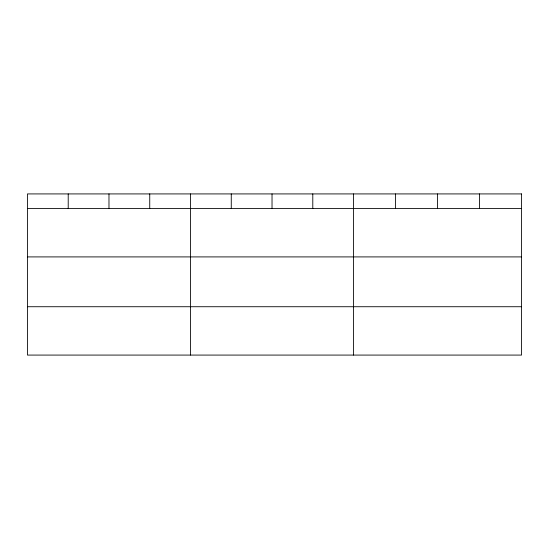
<?xml version="1.0" encoding="UTF-8"?>
<svg xmlns="http://www.w3.org/2000/svg" width="549" height="549" viewBox="0 0 549 549"><rect width="100%" height="100%" fill="white"/><g stroke="black" fill="none" stroke-linecap="round" stroke-linejoin="round"><path stroke-width="0.82" d="M27.45 208.558L521.55 208.558M27.45 256.911L521.55 256.911M27.45 306.726L521.55 306.726M479.551 193.921L479.551 208.558M437.553 193.921L437.553 208.558M395.555 193.921L395.555 208.558M353.556 193.921L353.556 355.079M312.793 193.921L312.793 208.558M272.029 193.921L272.029 208.558M231.266 193.921L231.266 208.558M190.503 193.921L190.503 355.079M149.74 193.921L149.74 208.558M108.977 193.921L108.977 208.558M68.213 193.921L68.213 208.558M521.55 193.921L27.45 193.921L27.45 355.079L521.55 355.079L521.55 193.921"/></g></svg>
